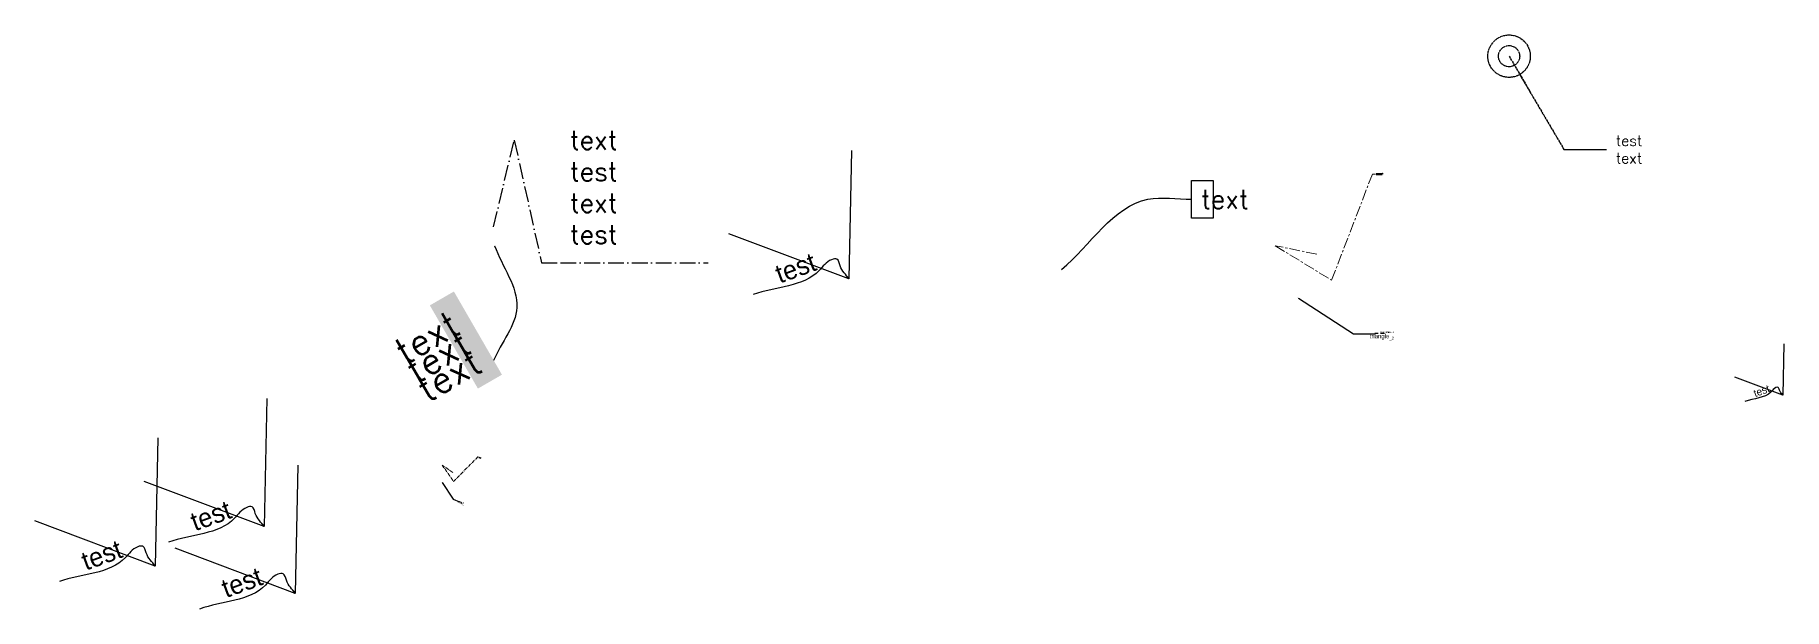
# Model space of a CAD drawing. Header units: metres. Extents: x 470585 to 471253, y 741000 to 741220.
import ezdxf
from ezdxf import colors
from ezdxf.entities.mleader import LeaderData, LeaderLine
from ezdxf.math import Vec2, Vec3

# ---------------------------------------------------------------- set-up
doc = ezdxf.new("R2010")
doc.units = ezdxf.units.M
doc.header["$MEASUREMENT"] = 0
for name, pattern in [('ACAD_ISO10W100', [18, 12, -3, 0, -3]), ('CENTER', [2, 1.25, -0.25, 0.25, -0.25]), ('CENTER2', [1.125, 0.75, -0.125, 0.125, -0.125])]:
    doc.linetypes.add(name, pattern=pattern)
doc.layers.add('block 1', color=7, linetype='Continuous')
doc.layers.add('block2', color=102, linetype='FENCELINE2', lineweight=5, transparency=0.45)
doc.styles.add('DynamicDimensions', font='arial.ttf')
doc.styles.add('S4', font='simplex', dxfattribs={"height": 0.0556})
doc.styles.add('SHR', font='SIMPLEX', dxfattribs={"height": 0.75})
doc.styles.get("Standard").update_dxf_attribs({"font": 'simplex.shx'})
doc.linetypes.add('FENCELINE2', pattern='A,0.25,-0.1,[132,ltypeshp.shx,S=0.1,R=0,X=-0.1,Y=0],-0.1,1', length=1.45)
doc.dimstyles.new('Annotative', dxfattribs={"dimtxt": 0.18, "dimasz": 0.18, "dimexe": 0.18, "dimexo": 0.0625, "dimgap": 0.09, "dimtad": 0, "dimtih": 1, "dimtoh": 1, "dimdec": 4, "dimzin": 0, "dimdsep": 46, "dimtxsty": 'Standard', "dimcen": 0.09, "dimadec": 0, "dimazin": 0, "dimtfac": 1, "dimtdec": 4, "dimtofl": 0, "dimtmove": 0, "dimatfit": 3, "dimfxl": 1, "dimtolj": 1, "dimtzin": 0, "dimarcsym": 0})
doc.dimstyles.get("Standard").update_dxf_attribs({"dimtxt": 0.18, "dimasz": 0.18, "dimexe": 0.18, "dimexo": 0.0625, "dimgap": 0.09, "dimtad": 0, "dimtih": 1, "dimtoh": 1, "dimdec": 4, "dimzin": 0, "dimdsep": 46, "dimtxsty": 'Standard', "dimcen": 0.09, "dimadec": 0, "dimazin": 0, "dimtfac": 1, "dimtdec": 4, "dimtofl": 0, "dimtmove": 0, "dimatfit": 3, "dimfxl": 1, "dimtolj": 1, "dimtzin": 0, "dimarcsym": 0})

# ---------------------------------------------------------------- blocks, each defined once
blk = doc.blocks.new('_None')
blk = doc.blocks.new('block1')
at = {"layer": 'block 1', "color": 1}
ml = blk.add_multileader_mtext('Standard', dxfattribs=at)
ml.set_content('\\A1;{\\fTimes New Roman|b0|i0|c238|p18;\\O\\Kshape \\Fsimplex|c238;\\H0.7x;\\o\\k\\S1^ ;}', color=1)
ml.set_leader_properties(color=(234, 249, 154), linetype='CENTER', lineweight=20)
ml.set_arrow_properties(name='NONE')
ml.build(insert=Vec2(0, 0))
ml.multileader.update_dxf_attribs({"text_right_attachment_type": 6, "dogleg_length": 0.36, "arrow_head_size": 0.18})
ctx = ml.context
ctx.base_point, ctx.char_height, ctx.arrow_head_size, ctx.landing_gap_size, ctx.plane_origin = Vec3(7.71, 10.6, -2.2), 0.18, 0.18, 0.09, Vec3(0.89, 1.3, -2.2)
ctx.right_attachment = 6
notes = []
notes.append((ctx, [(0, (1, 1, 0), (7.35, 10.6, -2.2), (1, 0), 0.36, [(2, [(0.89, 1.3, -2.2), (-3.94, 2.28, -2.2), (2.61, -1.74, -2.2)], 0, [])])]))
ctx.mtext.insert, ctx.mtext.flow_direction = Vec3(7.8, 10.72, -2.2), 5
at = {"layer": 'block 1', "color": 103}
ml = blk.add_multileader_mtext('Standard', dxfattribs=at)
ml.set_content('\\A1;{\\fArial|b1|i0|c238|p34;\\Ltest}_sh{\\Ka}pe_2\\P{\\fBroadway|b0|i0|c0|p82;\\H2.77778x;\\C2;tri\\Oa\\ongle\\H0.7x;\\S^ _2;}', color=103, style='DynamicDimensions')
ml.set_leader_properties()
ml.build(insert=Vec2(0, 0))
ml.multileader.update_dxf_attribs({"has_dogleg": 0, "has_text_frame": 1, "text_left_attachment_type": 6, "text_right_attachment_type": 4, "dogleg_length": 0.36, "arrow_head_size": 0.18})
ctx = ml.context
ctx.base_point, ctx.char_height, ctx.arrow_head_size, ctx.landing_gap_size, ctx.plane_origin = Vec3(5.16, -7.97, -2.2), 0.18, 0.18, 1, Vec3(-1.4, -3.74, -2.2)
ctx.left_attachment, ctx.right_attachment, ctx.text_align_type = 6, 4, 2
notes.append((ctx, [(0, (1, 1, 0), (4.8, -7.97, -2.2), (1, 0), 0.36, [(0, [(-1.4, -3.74, -2.2)], 0, [])])]))
ctx.mtext.insert, ctx.mtext.alignment, ctx.mtext.flow_direction = Vec3(9.85, -7.69, -2.2), 3, 5
for ctx, leaders in notes:
    for number, flags, end, landing, length, lines in leaders:
        leader = LeaderData()
        leader.index, (leader.has_last_leader_line, leader.has_dogleg_vector, leader.attachment_direction) = number, flags
        leader.last_leader_point, leader.dogleg_vector, leader.dogleg_length = Vec3(end), Vec3(landing), length
        for number, points, colour, breaks in lines:
            line = LeaderLine()
            line.index, line.vertices, line.color, line.breaks = number, Vec3.list(points), colors.encode_raw_color(colour), breaks
            leader.lines.append(line)
        ctx.leaders.append(leader)
blk = doc.blocks.new('block__2')
at = {"layer": 'block2', "linetype": 'ByBlock', "lineweight": -2, "insert": (-5.89, 3.45, -2), "char_height": 7.2, "attachment_point": 6, "rotation": 20}
blk.add_mtext('\\A1;{\\Ftxt|c238;test}', dxfattribs=at)
at = {"layer": 'block2', "path_type": 1, "annotation_type": 0, "has_hookline": 1, "hookline_direction": 1, "text_width": 26.4, "horizontal_direction": (0.939693, 0.34202, 0)}
blk.add_leader([(7.17, -3.38, -2), (3.78, 1.63, -2), (2.55, 4.15, -2), (0.55, 3.97, -2), (-4.15, -0.17, -2)], dimstyle='Standard', override={"dimscale": 40, "dimasz": 1, "dimgap": 0.01, "dimtad": 4, "dimclrd": 61, "dimldrblk": 'Open90', "dimlwd": 25}, dxfattribs=at)

msp = doc.modelspace()

# ---------------------------------------------------------------- block references
at = {"layer": 'block 1'}
for p in [(470888.87, 741129.85, 2), (470665.74, 741035.3, 2), (470624.1, 741020.27, 2), (470677.59, 741009.82, 2)]:
    msp.add_blockref('block__2', p, dxfattribs=at)
for name, p, xscale, yscale, zscale in [('block1', (471071.65, 741131.67, 2.2), 3.280839895013123, 3.280839895013123, 3.280839895013123), ('block1', (470671.41, 741141.69), -2.963099006097764, -1.702920390293002, 2.963099006097764), ('block__2', (471249.55, 741083.41, 2.2), 0.4, 0.4, 0.4)]:
    msp.add_blockref(name, p, dxfattribs=dict(at, xscale=xscale, yscale=yscale, zscale=zscale))
at = {"layer": 'block 1', "rotation": 336.4922302715972}
msp.add_blockref('block1', (470743.49, 741051.79, 2), dxfattribs=at)

# ---------------------------------------------------------------- texts
at = {"color": 3, "linetype": 'CENTER2', "insert": (470789.54, 741183.06, 2), "char_height": 7.2, "width": 1, "attachment_point": 1}
msp.add_mtext('\\A1;text\\Ptest\\Ptext test', dxfattribs=at)
at = {"insert": (471188.64, 741175.88, 2.2), "char_height": 4, "attachment_point": 4, "style": 'SHR'}
msp.add_mtext('\\A1;test\\Ptext', dxfattribs=at)
at = {"insert": (471030.38, 741160.5, 2.2), "char_height": 7.2, "width": 1, "attachment_point": 1, "bg_fill": 16, "box_fill_scale": 1.5, "bg_fill_color": 256, "bg_fill_transparency": 0}
msp.add_mtext('\\A1;text', dxfattribs=at)
at = {"insert": (470756.8, 741091.75, 2), "char_height": 10, "width": 0.6, "attachment_point": 9, "rotation": 30, "line_spacing_factor": 0.5, "style": 'S4', "bg_fill": 1, "box_fill_scale": 1.5, "bg_fill_color": 4, "bg_fill_transparency": 0}
msp.add_mtext('\\A1;text text\\Ptext', dxfattribs=at)

# ---------------------------------------------------------------- leaders
at = {"color": 1, "linetype": 'CENTER2', "transparency": 33554534, "annotation_type": 0, "has_hookline": 1, "hookline_direction": 0, "text_width": 10.86}
msp.add_leader([(471147.93, 741211.49), (471168.84, 741175.88), (471185.04, 741175.88)], dimstyle='Standard', override={"dimscale": 90, "dimldrblk": 'Origin2'}, dxfattribs=at)
at = {"color": 61, "linetype": 'ACAD_ISO10W100', "ltscale": 0.5, "true_color": 0xeaf99a, "transparency": 33554661, "has_arrowhead": 0, "annotation_type": 0, "has_hookline": 1, "hookline_direction": 0, "text_width": 52.8}
msp.add_leader([(470760.42, 741146.37), (470768.32, 741179.46), (470778.74, 741132.66), (470785.94, 741132.66)], dimstyle='Standard', override={"dimscale": 40, "dimgap": 0.09, "dimtad": 2, "dimldrblk": 'ArchTick'}, dxfattribs=at)
at = {"color": 6, "has_arrowhead": 0, "path_type": 1, "annotation_type": 0, "has_hookline": 1, "hookline_direction": 0, "text_width": 19.54}
msp.add_leader([(470977.13, 741130.12), (471010.09, 741156.9), (471026.78, 741156.9)], dimstyle='Annotative', override={"dimscale": 0, "dimgap": 0.09, "dimtad": 0}, dxfattribs=at)
at = {"color": 21, "linetype": 'Continuous', "lineweight": 100, "path_type": 1, "annotation_type": 0, "has_hookline": 1, "hookline_direction": 1, "text_width": 66.19}
msp.add_leader([(470760.8, 741139.12), (470769.35, 741115.63), (470760.4, 741095.35)], dimstyle='Standard', override={"dimscale": 0, "dimasz": 0.3, "dimgap": 0.09, "dimtad": 0, "dimldrblk": 'ArchTick'}, dxfattribs=at)

doc.saveas('drawing.dxf')
